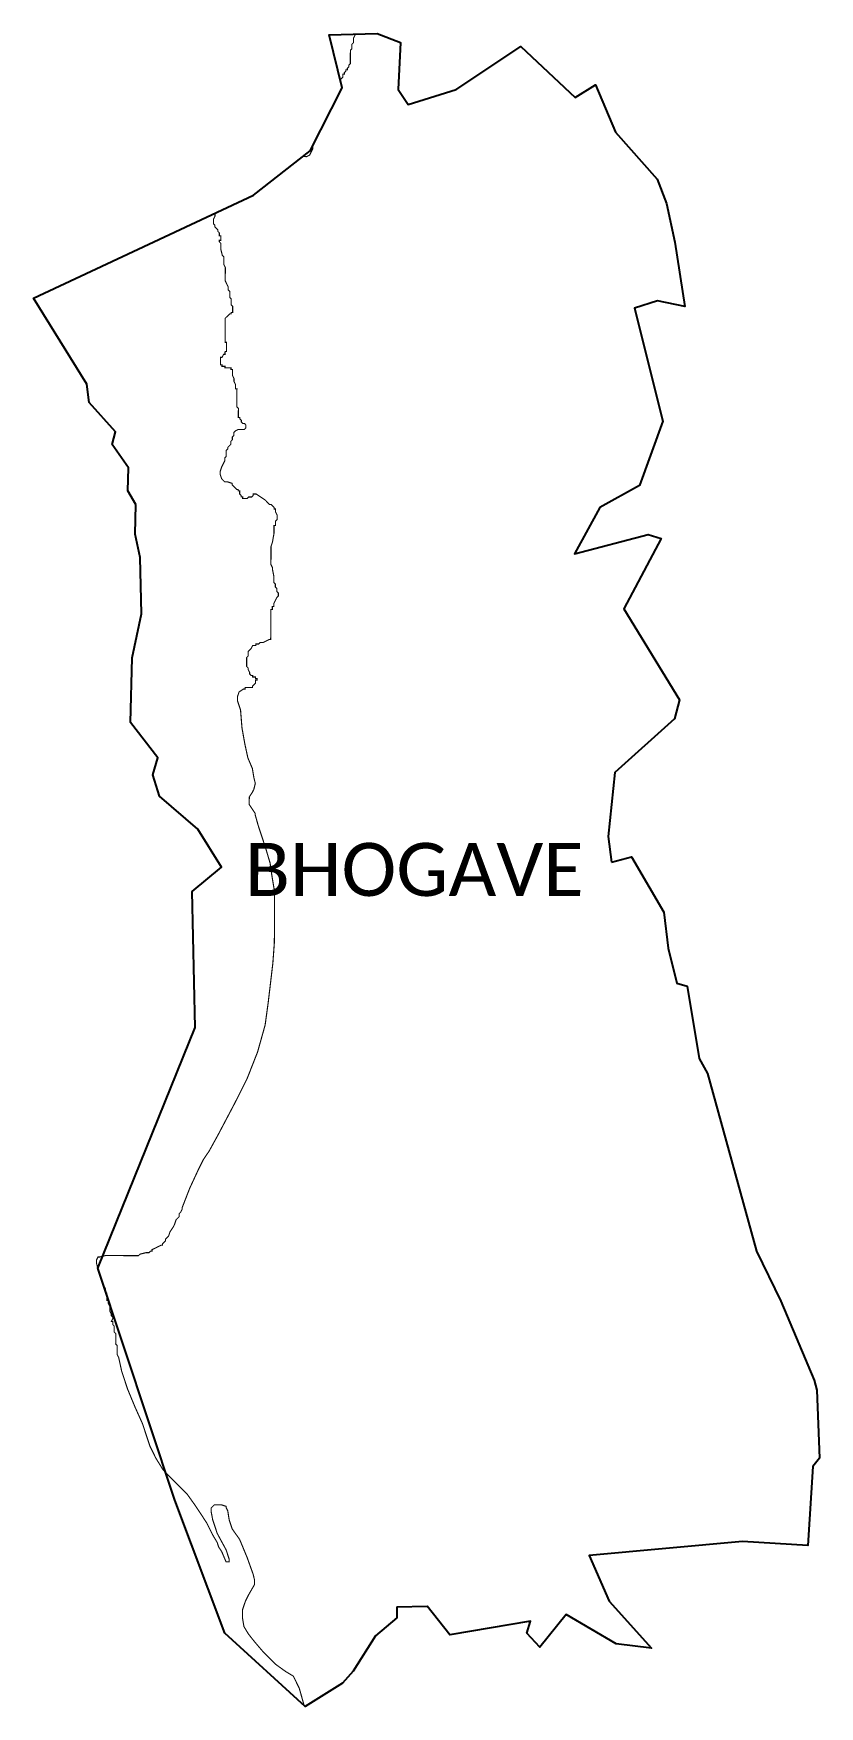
# Model space of a CAD drawing. Header units: metres. Extents: x 339559 to 341688, y 1763441 to 1767972.
import ezdxf

# ---------------------------------------------------------------- set-up
doc = ezdxf.new("R2010")
doc.units = ezdxf.units.M
for name, color, linetype in [('HAZARDS LINE', 1, 'Continuous'), ('village', 3, 'Continuous'), ('VILLAGE NAME', 250, 'Continuous')]:
    doc.layers.add(name, color=color, linetype=linetype)
doc.styles.get("Standard").update_dxf_attribs({"font": 'simplex.shx'})

msp = doc.modelspace()

# ---------------------------------------------------------------- linework, layer by layer
at = {"color": 3, "true_color": 0x00ff00, "flags": 128}
msp.add_lwpolyline([(340543.6, 1763711.1), (340625.2, 1763713)], dxfattribs=at)
at = {"layer": 'HAZARDS LINE', "lineweight": 18, "const_width": 3}
for points in [[(340389.8, 1767846.2), (340392.9, 1767849.3), (340397, 1767853.3), (340397, 1767857.4), (340397, 1767861.5), (340401, 1767861.4), (340401, 1767865.5), (340405.1, 1767869.6), (340405.1, 1767873.6), (340409.2, 1767873.6), (340409.2, 1767877.7), (340413.3, 1767881.7), (340413.3, 1767885.8), (340417.4, 1767889.8), (340417.4, 1767893.9), (340417.4, 1767898), (340417.4, 1767902), (340417.4, 1767906.1), (340417.4, 1767910.1), (340417.4, 1767914.2), (340417.4, 1767918.3), (340417.5, 1767922.3), (340417.5, 1767926.4), (340421.5, 1767930.4), (340421.6, 1767938.6), (340421.6, 1767942.6), (340425.6, 1767946.7), (340425.7, 1767950.7), (340425.7, 1767954.8), (340425.7, 1767958.9), (340429.8, 1767967), (340429.8, 1767970)], [(340288.3, 1767638.4), (340290.7, 1767638.4), (340298.9, 1767638.3), (340307, 1767642.4), (340311.1, 1767650.5), (340315.2, 1767658.6), (340315.2, 1767667.7)], [(340292.3, 1763443.7), (340278.9, 1763491.2), (340270.9, 1763507.4), (340262.8, 1763523.7), (340242.5, 1763535.9), (340214.1, 1763556.3), (340181.7, 1763588.9), (340157.4, 1763617.4), (340141.3, 1763637.8), (340129.1, 1763658.1), (340125.1, 1763682.5), (340125.2, 1763702.8), (340133.4, 1763727.2), (340141.6, 1763743.4), (340157.9, 1763771.8), (340157.9, 1763784), (340153.9, 1763800.2), (340137.8, 1763845), (340117.6, 1763893.8), (340097.4, 1763922.2), (340089.3, 1763946.6), (340085.4, 1763971), (340081.3, 1763979.2), (340081.3, 1763983.2), (340069.2, 1763987.3), (340061, 1763987.3), (340048.8, 1763987.4), (340040.7, 1763979.3), (340040.7, 1763967.1), (340044.7, 1763946.8), (340056.8, 1763910.2), (340081, 1763865.4), (340089, 1763841), (340089, 1763832.9), (340085, 1763832.9), (340080.9, 1763832.9), (340068.8, 1763861.4), (340060.7, 1763873.6), (340056.7, 1763885.8), (340044.6, 1763906.1), (340028.4, 1763938.7), (339996.1, 1763987.5), (339975.8, 1764016), (339939.4, 1764052.7), (339911, 1764081.2), (339890.8, 1764113.7), (339874.7, 1764146.3), (339854.5, 1764207.3), (339834.4, 1764252), (339814.2, 1764300.8), (339798.1, 1764349.6), (339790.1, 1764386.2), (339786, 1764394.3), (339786, 1764398.4), (339786.1, 1764406.5), (339786.1, 1764418.7), (339782, 1764422.8), (339782.1, 1764426.8), (339782.1, 1764434.9), (339782.1, 1764439), (339782.1, 1764443.1), (339782.1, 1764451.2), (339778.1, 1764455.3), (339778.1, 1764463.4), (339778.1, 1764467.5), (339778.1, 1764471.5), (339774.1, 1764475.6), (339774.1, 1764479.6), (339774.1, 1764483.7), (339770, 1764483.7), (339774.1, 1764491.8), (339774.1, 1764495.9), (339770.1, 1764500), (339770.1, 1764504), (339766.1, 1764512.2), (339766.1, 1764516.2), (339766.1, 1764520.3), (339766.1, 1764524.4), (339762.1, 1764532.5), (339762.1, 1764536.5), (339762.1, 1764540.6), (339758, 1764540.6), (339758, 1764544.7), (339758, 1764552.8), (339758.1, 1764560.9), (339754, 1764565), (339754, 1764569.1), (339754, 1764573.1), (339750, 1764581.3), (339746, 1764589.4), (339741.9, 1764601.6), (339737.9, 1764617.9), (339733.9, 1764621.9), (339733.9, 1764626), (339729.9, 1764642.3), (339729.9, 1764650.4), (339734, 1764658.5), (339738, 1764658.5), (339754.3, 1764662.5), (339794.9, 1764662.4), (339839.6, 1764662.2), (339843.6, 1764662.2), (339847.7, 1764666.3), (339864, 1764670.3), (339872.1, 1764670.3), (339876.2, 1764674.3), (339880.2, 1764674.3), (339880.2, 1764678.4), (339888.4, 1764682.4), (339896.5, 1764686.5), (339904.6, 1764690.5), (339908.7, 1764690.5), (339908.7, 1764694.5), (339912.8, 1764698.6), (339916.9, 1764702.6), (339916.9, 1764706.7), (339925, 1764714.8), (339929.1, 1764727), (339937.3, 1764739.1), (339941.4, 1764747.3), (339945.5, 1764759.4), (339953.6, 1764767.5), (339953.6, 1764771.6), (339953.6, 1764775.7), (339957.7, 1764779.7), (339961.8, 1764787.8), (339961.8, 1764791.9), (339982.3, 1764844.6), (340006.8, 1764897.4), (340019, 1764921.7), (340035.3, 1764946), (340059.8, 1764990.6), (340104.7, 1765075.8), (340137.4, 1765140.7), (340166.1, 1765213.7), (340186.6, 1765286.8), (340194.9, 1765347.7), (340207.4, 1765453.3), (340211.6, 1765510.1), (340211.8, 1765571.1), (340211.9, 1765615.7), (340212, 1765648.2), (340204, 1765697), (340200, 1765725.4), (340187.9, 1765766.1), (340167.8, 1765827.1), (340159.8, 1765855.5), (340159.8, 1765859.6), (340143.6, 1765884), (340143.6, 1765892.1), (340143.7, 1765904.3), (340151.8, 1765916.5), (340155.9, 1765924.6), (340160, 1765940.8), (340156, 1765957.1), (340152, 1765981.5), (340139.9, 1766010), (340131.9, 1766046.5), (340123.9, 1766091.2), (340120, 1766140), (340111.9, 1766164.4), (340111.9, 1766176.6), (340116, 1766188.7), (340128.2, 1766196.8), (340132.3, 1766196.8), (340132.3, 1766200.9), (340136.4, 1766200.9), (340140.4, 1766200.9), (340144.5, 1766200.8), (340148.6, 1766200.8), (340152.6, 1766200.8), (340152.6, 1766204.9), (340156.7, 1766208.9), (340160.8, 1766213), (340160.8, 1766221.1), (340164.9, 1766221.1), (340164.9, 1766225.2), (340160.8, 1766225.2), (340160.8, 1766229.2), (340156.8, 1766229.2), (340152.7, 1766229.3), (340152.7, 1766233.3), (340148.7, 1766233.3), (340144.6, 1766237.4), (340144.6, 1766241.5), (340140.6, 1766249.6), (340140.6, 1766253.7), (340136.5, 1766257.7), (340136.6, 1766261.8), (340136.6, 1766265.9), (340136.6, 1766269.9), (340136.6, 1766278), (340136.6, 1766282.1), (340140.7, 1766286.2), (340140.7, 1766290.2), (340140.7, 1766294.3), (340140.7, 1766298.3), (340144.8, 1766302.4), (340148.9, 1766306.4), (340153, 1766314.6), (340157, 1766314.5), (340161.1, 1766314.5), (340161.1, 1766318.6), (340165.1, 1766318.6), (340169.2, 1766318.6), (340173.3, 1766322.6), (340177.3, 1766322.6), (340181.4, 1766322.6), (340189.5, 1766326.6), (340197.7, 1766330.7), (340201.7, 1766330.7), (340201.7, 1766334.7), (340201.8, 1766338.8), (340201.8, 1766342.9), (340201.8, 1766346.9), (340201.8, 1766351), (340201.8, 1766355), (340201.8, 1766359.1), (340201.8, 1766363.2), (340201.8, 1766367.2), (340201.8, 1766371.3), (340201.9, 1766375.3), (340201.9, 1766379.4), (340201.9, 1766383.5), (340201.9, 1766387.5), (340201.9, 1766391.6), (340201.9, 1766395.7), (340201.9, 1766399.7), (340201.9, 1766403.8), (340202, 1766407.8), (340202, 1766411.9), (340206, 1766411.9), (340206, 1766416), (340206, 1766420), (340210.1, 1766420), (340210.1, 1766428.1), (340218.3, 1766444.4), (340222.4, 1766448.4), (340222.4, 1766452.5), (340222.4, 1766456.5), (340218.3, 1766460.6), (340218.4, 1766464.7), (340218.4, 1766468.7), (340214.3, 1766472.8), (340214.3, 1766480.9), (340210.3, 1766485), (340210.3, 1766501.2), (340206.3, 1766521.6), (340206.4, 1766525.6), (340202.3, 1766533.8), (340202.3, 1766537.8), (340202.3, 1766541.9), (340202.3, 1766545.9), (340202.4, 1766550), (340202.4, 1766554.1), (340202.4, 1766558.1), (340202.4, 1766562.2), (340202.4, 1766566.3), (340202.4, 1766570.3), (340202.4, 1766574.4), (340202.4, 1766578.4), (340202.5, 1766582.5), (340206.5, 1766594.7), (340210.7, 1766619), (340210.7, 1766635.3), (340210.7, 1766639.3), (340214.8, 1766639.3), (340214.8, 1766647.5), (340214.8, 1766651.5), (340218.9, 1766655.6), (340218.9, 1766659.6), (340218.9, 1766663.7), (340218.9, 1766667.8), (340214.9, 1766675.9), (340214.9, 1766680), (340214.9, 1766684), (340210.9, 1766684), (340210.9, 1766688.1), (340206.8, 1766692.2), (340202.8, 1766696.2), (340198.7, 1766696.2), (340190.6, 1766704.4), (340186.6, 1766708.5), (340174.4, 1766716.6), (340162.2, 1766724.8), (340158.2, 1766724.8), (340154.1, 1766724.8), (340154.1, 1766720.7), (340150, 1766716.7), (340146, 1766716.7), (340141.9, 1766716.7), (340137.8, 1766712.7), (340133.8, 1766712.7), (340129.7, 1766712.7), (340125.7, 1766712.7), (340125.7, 1766716.8), (340121.6, 1766716.8), (340121.6, 1766720.8), (340117.6, 1766724.9), (340117.6, 1766733), (340113.5, 1766733), (340113.5, 1766737.1), (340109.5, 1766737.1), (340105.4, 1766741.2), (340101.4, 1766745.3), (340097.3, 1766749.3), (340097.3, 1766753.4), (340085.2, 1766757.5), (340077.1, 1766757.5), (340069, 1766765.7), (340064.9, 1766777.9), (340064.9, 1766786), (340069, 1766798.2), (340077.2, 1766814.4), (340077.2, 1766818.5), (340077.2, 1766822.5), (340081.3, 1766826.6), (340081.3, 1766830.6), (340081.3, 1766834.7), (340081.3, 1766838.7), (340081.4, 1766842.8), (340085.4, 1766846.9), (340085.4, 1766850.9), (340089.5, 1766855), (340093.6, 1766859), (340093.6, 1766863.1), (340093.6, 1766867.1), (340097.7, 1766871.2), (340097.7, 1766875.3), (340097.7, 1766879.3), (340101.8, 1766883.4), (340101.8, 1766887.4), (340101.8, 1766891.5), (340105.9, 1766895.5), (340114, 1766899.6), (340118.1, 1766899.6), (340122.1, 1766899.6), (340126.2, 1766899.6), (340130.3, 1766899.5), (340134.3, 1766903.6), (340134.3, 1766907.7), (340134.3, 1766911.7), (340130.3, 1766915.8), (340126.2, 1766915.8), (340122.2, 1766919.9), (340122.2, 1766923.9), (340118.1, 1766928), (340118.2, 1766932.1), (340114.1, 1766932.1), (340114.1, 1766940.2), (340114.1, 1766944.3), (340114.1, 1766948.3), (340114.2, 1766952.4), (340114.2, 1766956.5), (340110.1, 1766960.5), (340110.1, 1766964.6), (340110.1, 1766968.6), (340110.2, 1766972.7), (340110.2, 1766976.8), (340110.2, 1766980.8), (340110.2, 1766984.9), (340110.2, 1766989), (340110.2, 1767001.1), (340110.2, 1767005.2), (340110.3, 1767009.3), (340106.2, 1767009.3), (340106.2, 1767021.5), (340102.2, 1767029.6), (340102.2, 1767037.7), (340098.2, 1767045.9), (340098.2, 1767049.9), (340098.2, 1767058), (340098.2, 1767062.1), (340094.2, 1767062.1), (340094.2, 1767066.2), (340090.1, 1767066.2), (340086.1, 1767066.2), (340082, 1767066.2), (340077.9, 1767066.2), (340077.9, 1767070.3), (340073.9, 1767070.3), (340069.8, 1767070.3), (340069.8, 1767074.4), (340065.8, 1767074.4), (340065.8, 1767078.4), (340065.8, 1767082.5), (340065.8, 1767086.6), (340065.8, 1767090.6), (340065.8, 1767094.7), (340069.9, 1767094.7), (340074, 1767102.8), (340078, 1767102.8), (340078, 1767106.8), (340078.1, 1767110.9), (340082.1, 1767110.9), (340082.1, 1767115), (340082.1, 1767119), (340082.2, 1767123.1), (340082.2, 1767127.1), (340082.2, 1767131.2), (340082.2, 1767135.3), (340078.1, 1767135.3), (340078.2, 1767143.4), (340078.2, 1767151.5), (340078.3, 1767180), (340078.3, 1767184), (340078.3, 1767188.1), (340078.3, 1767196.2), (340078.3, 1767200.3), (340082.4, 1767204.3), (340086.5, 1767208.4), (340090.5, 1767212.4), (340094.6, 1767212.4), (340094.6, 1767216.5), (340098.7, 1767216.5), (340098.7, 1767220.5), (340098.7, 1767224.6), (340098.7, 1767228.6), (340098.7, 1767232.7), (340094.7, 1767236.8), (340094.7, 1767240.8), (340094.7, 1767249), (340094.7, 1767253), (340090.7, 1767257.1), (340090.7, 1767261.2), (340090.7, 1767265.2), (340090.7, 1767273.3), (340086.7, 1767277.4), (340086.7, 1767281.5), (340086.7, 1767285.5), (340082.6, 1767293.7), (340078.6, 1767301.8), (340078.6, 1767305.9), (340078.6, 1767309.9), (340078.6, 1767314), (340078.6, 1767318.1), (340078.7, 1767322.1), (340078.7, 1767326.2), (340078.7, 1767338.4), (340074.7, 1767346.5), (340074.7, 1767354.6), (340074.7, 1767358.7), (340074.7, 1767362.8), (340074.7, 1767366.8), (340070.7, 1767370.9), (340066.7, 1767387.2), (340066.7, 1767391.2), (340066.7, 1767395.3), (340066.7, 1767403.4), (340062.7, 1767407.5), (340062.7, 1767411.5), (340066.7, 1767411.5), (340066.7, 1767415.6), (340066.8, 1767419.6), (340066.8, 1767423.7), (340062.7, 1767423.7), (340062.7, 1767427.8), (340062.7, 1767431.8), (340058.7, 1767435.9), (340058.7, 1767440), (340054.6, 1767444.1), (340050.6, 1767448.1), (340050.6, 1767452.2), (340046.6, 1767456.3), (340046.6, 1767460.3), (340046.6, 1767464.4), (340046.6, 1767468.4), (340050.7, 1767476.6), (340050.7, 1767480.6), (340050.7, 1767484.7), (340050.7, 1767485.1)]]:
    msp.add_lwpolyline(points, dxfattribs=at)
at = {"layer": 'village', "color": 3, "true_color": 0x00ff00}
for points in [[(340543.6, 1763711.1, 0), (340543.1, 1763681.8, 0), (340485.5, 1763632.8, 0), (340424.7, 1763536.8, 0), (340395.9, 1763505, 0), (340294.9, 1763441.3, 0), (340077.8, 1763639.6, 0), (339942, 1764000.5, 0), (339733.2, 1764628.4, 0), (339997.5, 1765280.5, 0), (339988.8, 1765648.1, 0), (340068.6, 1765713.8, 0), (340004.7, 1765817.1, 0), (339900.7, 1765906.4, 0), (339882.6, 1765964.6, 0), (339896.1, 1766010.5, 0), (339822.2, 1766106, 0), (339826.4, 1766280.7, 0), (339851.9, 1766400.6, 0), (339848.4, 1766552.5, 0), (339834.3, 1766615.6, 0), (339836.1, 1766696.4, 0), (339814.8, 1766733.7, 0), (339816.9, 1766795.3, 0), (339772.8, 1766859.1, 0), (339781.5, 1766893.4, 0), (339709.7, 1766972.4, 0), (339703.7, 1767022.4, 0), (339559.3, 1767254.7, 0), (340154.8, 1767533.9, 0), (340308.1, 1767653.9, 0), (340395.1, 1767824.6, 0), (340359.7, 1767967.9, 0), (340489.6, 1767971.8, 0), (340553.4, 1767947.3, 0), (340546.7, 1767820, 0), (340573.5, 1767779, 0), (340703.5, 1767820, 0), (340879.1, 1767936.1, 0), (341025.9, 1767798.4, 0), (341080.7, 1767832.8, 0), (341135.5, 1767704.8, 0), (341247.9, 1767577.4, 0), (341273.7, 1767511.8, 0), (341295.8, 1767406.5, 0), (341322.6, 1767232.5, 0), (341248.8, 1767247.8, 0), (341187, 1767227.8, 0), (341263.4, 1766921.7, 0), (341200, 1766747.3, 0), (341092.4, 1766688, 0), (341024.2, 1766562.8, 0), (341223.4, 1766614.8, 0), (341258.8, 1766604, 0), (341157.5, 1766413.7, 0), (341308.7, 1766167.6, 0), (341294.8, 1766115.8, 0), (341133.6, 1765970.2, 0), (341115.1, 1765797.7, 0), (341124, 1765728, 0)], [(341124, 1765728, 0), (341178.7, 1765742, 0), (341265.9, 1765592.8, 0), (341278.1, 1765495, 0), (341301.1, 1765400, 0), (341329.7, 1765392.3, 0), (341362.1, 1765196.1, 0), (341384.5, 1765155.8, 0), (341516.7, 1764674.6, 0), (341582.7, 1764538.8, 0), (341673.2, 1764324.9, 0), (341680.2, 1764298.4, 0), (341687.7, 1764113.7, 0), (341669.6, 1764091.5, 0), (341656.5, 1763877.1, 0), (341479.4, 1763887.9, 0), (341064, 1763850, 0), (341118.1, 1763726.3, 0), (341232.7, 1763599.1, 0), (341137, 1763611.3, 0), (341001.9, 1763690.1, 0), (340930.6, 1763601.9, 0), (340895, 1763640.3, 0), (340904.8, 1763672.6, 0), (340687.1, 1763635.1, 0), (340625.2, 1763713, 0)]]:
    msp.add_polyline3d(points, dxfattribs=at)

# ---------------------------------------------------------------- texts
at = {"layer": 'VILLAGE NAME', "insert": (340132.1, 1765780), "char_height": 143.7, "attachment_point": 1, "rotation": 359.9793}
msp.add_mtext_dynamic_manual_height_columns('{\\fCalibri|b0|i0|c0|p34;BHOGAVE}', width=1418, gutter_width=718.5, heights=[0], dxfattribs=at)

doc.saveas('drawing.dxf')
